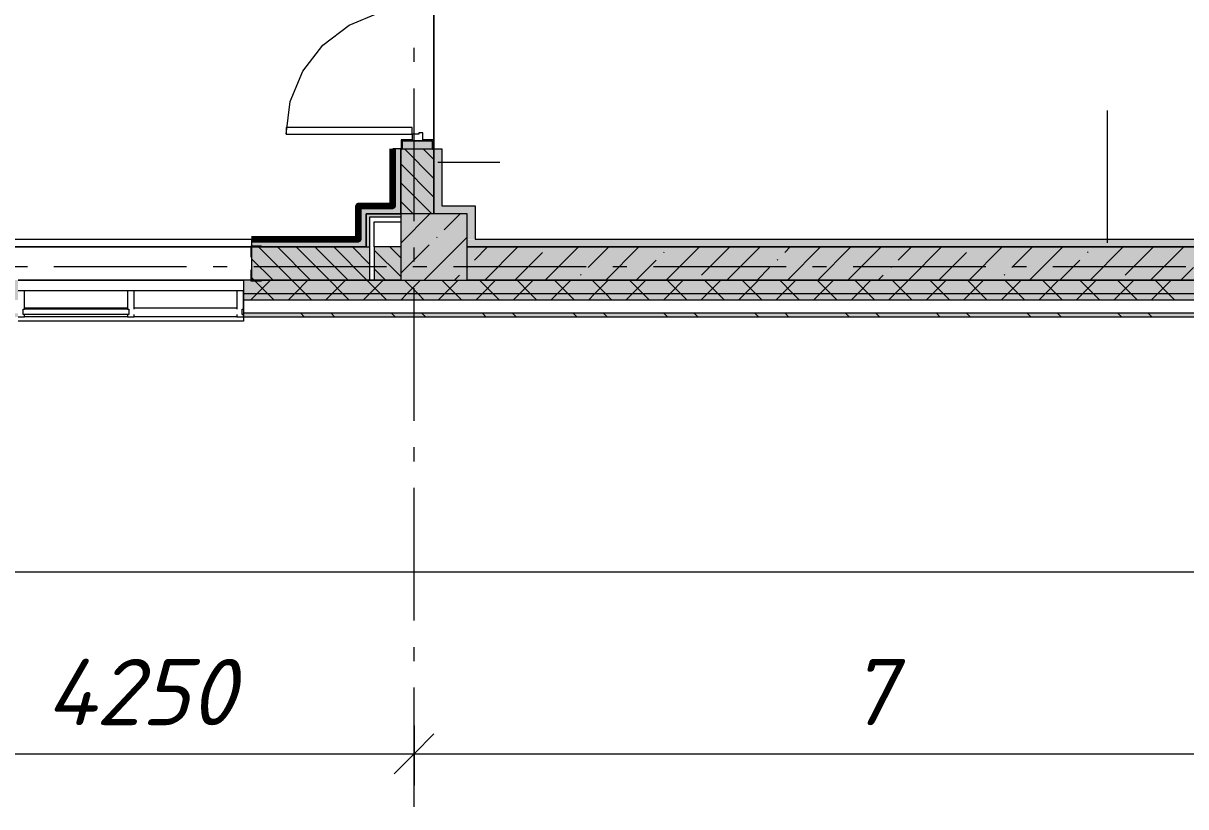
# Model space of a CAD drawing. Header units: millimetres. Extents: x -537608 to 253996, y -217170 to 186033.
# Drawn here: x -275507 to -266746, y -60271 to -54364 of the extents above; entities that cross this region are included whole.
import ezdxf

# ---------------------------------------------------------------- set-up
doc = ezdxf.new("R2010")
doc.units = ezdxf.units.MM
doc.layers.add('16) Лак 1.6м', color=160, linetype='Continuous', lineweight=90)
doc.layers.add('PDF _Геометрия', color=7, linetype='Continuous')
doc.layers.add('PDF _Текст', color=7, linetype='Continuous')
doc.layers.add('PDF _Сплошная заливка', color=7, linetype='Continuous', true_color=0xffffff)
doc.styles.add('PDF ISOCPEUR Italic', font='isocpeui.ttf')

msp = doc.modelspace()

# ---------------------------------------------------------------- hatches: boundary and pattern name
at = {"layer": 'PDF _Сплошная заливка', "transparency": 33554559}
h = msp.add_hatch(color=256, dxfattribs=at)
h.paths.add_polyline_path([(-272661.3507, -55800.6713), (-272411.3518, -55800.6713), (-272413.3519, -55312.6697), (-272661.3507, -55312.6697)], flags=0)
h.paths.add_polyline_path([(-272421.3523, -53550.6703), (-272421.3523, -53548.668), (-272411.3518, -53548.668), (-272411.3518, -53300.6692), (-272661.3507, -53300.6692), (-272657.5055, -53548.668), (-272481.3508, -53550.6703)], flags=0)
h.paths.add_polyline_path([(-272592.1268, -52800.6671), (-272411.3518, -52800.6671), (-272411.3518, -49100.6685), (-272661.3507, -49100.6685), (-272661.3507, -52800.6671)], flags=0)
h.paths.add_polyline_path([(-272411.3518, -48400.6676), (-272411.3518, -48110.669), (-272661.3507, -48110.669), (-272661.3507, -48400.6676), (-272496.3504, -48400.6676)], flags=0)
h.paths.add_polyline_path([(-272411.3518, -47410.6682), (-272411.3518, -47300.6673), (-272661.3507, -47300.6673), (-272661.3507, -47410.6682), (-272496.3504, -47410.6682)], flags=0)
h.paths.add_polyline_path([(-272411.3518, -46800.6673), (-272413.3519, -46337.6679), (-272661.3507, -46337.6679), (-272661.3507, -46800.6673), (-272433.7404, -46800.6673)], flags=0)
h.paths.add_polyline_path([(-272421.3523, -44575.6664), (-272421.3523, -44573.6663), (-272411.3518, -44573.6663), (-272411.3518, -44300.6673), (-272661.3507, -44300.6673), (-272658.1256, -44573.6663), (-272481.3508, -44575.6664)], flags=0)
h.paths.add_polyline_path([(-272440.7655, -43800.6673), (-272411.3518, -43800.6673), (-272411.3518, -38300.6654), (-272661.3507, -38300.6654), (-272661.3507, -43800.6673)], flags=0)
h.paths.add_polyline_path([(-272411.3518, -37800.6654), (-272413.3519, -37312.666), (-272661.3507, -37312.666), (-272661.3507, -37800.6654)], flags=0)
h.paths.add_polyline_path([(-272651.3503, -35550.6644), (-272411.3518, -35548.6643), (-272411.3518, -35300.6655), (-272661.3507, -35300.6655), (-272659.3506, -35548.6643), (-272651.3503, -35548.6643)], flags=0)
h.paths.add_polyline_path([(-272661.3507, -34800.6655), (-272411.3518, -34800.6655), (-272411.3518, -29300.6635), (-272661.3507, -29300.6635), (-272661.3507, -32497.1076)], flags=0)
h.paths.add_polyline_path([(-272411.3518, -28800.6635), (-272413.3519, -28312.6641), (-272661.3507, -28312.6641), (-272659.3506, -28800.6635), (-272421.3523, -28800.6635)], flags=0)
h.paths.add_polyline_path([(-272411.3518, -26550.6625), (-272411.3518, -26300.6636), (-272661.3507, -26300.6636), (-272659.3506, -26548.6646), (-272413.3519, -26550.6625)], flags=0)
h.paths.add_polyline_path([(-272411.3518, -25800.6636), (-272411.3518, -20300.6617), (-272661.3507, -20300.6617), (-272661.3507, -25800.6636), (-272630.2039, -25800.6636)], flags=0)
h.paths.add_polyline_path([(-272661.3507, -19800.6617), (-272411.3518, -19800.6617), (-272413.3519, -19312.6612), (-272661.3507, -19312.6612), (-272661.3507, -19681.3998)], flags=0)
h.paths.add_polyline_path([(-272659.3506, -17550.6606), (-272657.5055, -17548.6606), (-272411.3518, -17548.6606), (-272411.3518, -17300.6604), (-272661.3507, -17300.6604), (-272661.3507, -17550.6606)], flags=0)
h.paths.add_polyline_path([(-272661.3507, -16800.6604), (-272411.3518, -16800.6604), (-272411.3518, -11950.6591), (-272661.3507, -11950.6591), (-272661.3507, -15409.4968)], flags=0)
at = {"layer": 'PDF _Сплошная заливка', "true_color": 0xff7d7d, "transparency": 33554559}
for points in [[(-272721.3514, -55800.6713), (-272721.3514, -55740.6684), (-272981.3508, -55740.6684), (-272981.3508, -55800.6713), (-272817.5734, -55800.6713)], [(-266113.7491, -56050.668), (-265221.3495, -56050.668), (-265221.3495, -55990.6695), (-272161.3508, -55992.5727), (-272161.3508, -56050.668), (-269465.6624, -56050.668)]]:
    msp.add_hatch(color=11, dxfattribs=at).paths.add_polyline_path(points)
at = {"layer": 'PDF _Сплошная заливка', "true_color": 0x77b143, "transparency": 33554559}
msp.add_hatch(color=75, dxfattribs=at).paths.add_polyline_path([(-272661.3507, -55825.6714), (-272661.3507, -55800.6713), (-272896.3522, -55800.6713), (-272896.3522, -55825.6714), (-272817.5734, -55825.6714)])
at = {"layer": 'PDF _Сплошная заливка', "true_color": 0xff7d7d, "transparency": 33554559}
h = msp.add_hatch(color=11, dxfattribs=at)
h.paths.add_polyline_path([(-273785.6407, -56050.668), (-272921.3523, -56050.668), (-272921.3523, -55990.6695), (-273785.6407, -55992.5727)], flags=0)
h.paths.add_polyline_path([(-275750.4959, -56050.668), (-275605.6386, -56050.668), (-275605.6386, -55990.6695), (-276411.3517, -55992.5727), (-276411.3517, -56050.668), (-276169.4866, -56050.668)], flags=0)
at = {"layer": 'PDF _Сплошная заливка', "transparency": 33554559}
h = msp.add_hatch(color=256, dxfattribs=at)
h.paths.add_polyline_path([(-273655.5528, -56300.6691), (-272896.3522, -56300.6691), (-272896.3522, -56050.668), (-273785.6407, -56050.668), (-273785.6407, -56300.6691)], flags=0)
h.paths.add_polyline_path([(-272861.3516, -56300.6691), (-272661.3507, -56300.6691), (-272661.3507, -56050.668), (-272861.3516, -56050.668)], flags=0)
h.paths.add_polyline_path([(-275750.4959, -56300.6691), (-275605.6386, -56300.6691), (-275605.6386, -56050.668), (-276411.3517, -56050.668), (-276411.3517, -56300.6691), (-276169.4866, -56300.6691)], flags=0)
msp.add_hatch(color=256, dxfattribs=at).paths.add_polyline_path([(-265161.3488, -56300.6691), (-265161.3488, -56050.668), (-272161.3508, -56050.668), (-272161.3508, -56300.6691), (-265275.7708, -56300.6691)])
h = msp.add_hatch(color=256, dxfattribs=at)
h.paths.add_polyline_path([(-264661.3483, -56400.6696), (-264661.3483, -56300.6691), (-273846.0871, -56300.6691), (-273846.0871, -56400.6696), (-265161.3488, -56400.6696)], flags=0)
h.paths.add_polyline_path([(-276169.4866, -56400.6696), (-275546.0879, -56400.6696), (-275546.0879, -56300.6691), (-283386.3535, -56300.6691), (-283386.3535, -56400.6696), (-277007.4638, -56400.6696)], flags=0)
h.paths.add_polyline_path([(-284236.3529, -56400.6696), (-284236.3529, -56300.6691), (-285511.354, -56300.6691), (-285511.354, -56400.6696), (-284511.354, -56400.6696)], flags=0)
h.paths.add_polyline_path([(-293211.3567, -56400.6696), (-293211.3567, -56300.6691), (-295011.358, -56300.6691), (-295011.358, -56400.6696), (-293348.0371, -56400.6696)], flags=0)
h.paths.add_polyline_path([(-297956.914, -56400.6696), (-296711.3566, -56400.6696), (-296711.3566, -56300.6691), (-298011.3579, -56300.6691), (-298011.3579, -56400.6696)], flags=0)
h.paths.add_polyline_path([(-300889.8407, -56400.6696), (-299711.3565, -56400.6696), (-299711.3565, -56300.6691), (-301011.3578, -56300.6691), (-301011.3578, -56400.6696)], flags=0)
h.paths.add_polyline_path([(-302711.3564, -56400.6696), (-302711.3564, -56300.6691), (-304011.3577, -56300.6691), (-304011.3577, -56400.6696), (-302984.786, -56400.6696)], flags=0)
h.paths.add_polyline_path([(-307011.3576, -56400.6696), (-305711.3606, -56400.6696), (-305711.3606, -56300.6691), (-307011.3576, -56300.6691), (-307011.3576, -56348.5637)], flags=0)
h.paths.add_polyline_path([(-311783.5533, -56400.6696), (-311711.3604, -56400.6696), (-311711.3604, -56300.6691), (-313011.3617, -56300.6691), (-313011.3617, -56400.6696), (-312202.5441, -56400.6696)], flags=0)
h.paths.add_polyline_path([(-308850.6309, -56400.6696), (-308711.3605, -56400.6696), (-308711.3605, -56300.6691), (-310011.3618, -56300.6691), (-310011.3618, -56400.6696), (-309688.6081, -56400.6696)], flags=0)
h.paths.add_polyline_path([(-314716.4758, -56400.6696), (-314711.3604, -56400.6696), (-314711.3604, -56300.6691), (-316011.3616, -56300.6691), (-316011.3616, -56400.6696), (-315554.4573, -56400.6696)], flags=0)
h.paths.add_polyline_path([(-318068.389, -56400.6696), (-317711.3603, -56400.6696), (-317711.3603, -56300.6691), (-319011.3615, -56300.6691), (-319011.3615, -56400.6696), (-318906.3662, -56400.6696)], flags=0)
h.paths.add_polyline_path([(-322011.3614, -56400.6696), (-320711.3602, -56400.6696), (-320711.3602, -56300.6691), (-322011.3614, -56300.6691), (-322011.3614, -56348.5637)], flags=0)
h.paths.add_polyline_path([(-324772.2154, -56400.6696), (-323711.3644, -56400.6696), (-323711.3644, -56300.6691), (-325011.3613, -56300.6691), (-325011.3613, -56400.6696)], flags=0)
h.paths.add_polyline_path([(-326867.1607, -56400.6696), (-326711.3643, -56400.6696), (-326711.3643, -56300.6691), (-328311.3625, -56300.6691), (-328311.3625, -56400.6696), (-327286.1471, -56400.6696)], flags=0)
h.paths.add_polyline_path([(-330219.0739, -56400.6696), (-330011.3654, -56400.6696), (-330011.3654, -56300.6691), (-331311.3624, -56300.6691), (-331311.3624, -56400.6696), (-330638.0647, -56400.6696)], flags=0)
h.paths.add_polyline_path([(-333011.361, -56400.6696), (-333011.361, -56300.6691), (-334311.3666, -56300.6691), (-334311.3666, -56400.6696), (-333151.992, -56400.6696)], flags=0)
h.paths.add_polyline_path([(-336084.9188, -56400.6696), (-336011.3653, -56400.6696), (-336011.3653, -56300.6691), (-337111.3699, -56300.6691), (-337111.3699, -56400.6696), (-336503.9096, -56400.6696)], flags=0)
h.paths.add_polyline_path([(-339017.8456, -56400.6696), (-339011.3695, -56400.6696), (-339011.3695, -56300.6691), (-340311.3664, -56300.6691), (-340311.3664, -56400.6696), (-339436.8277, -56400.6696)], flags=0)
h.paths.add_polyline_path([(-343207.736, -56400.6696), (-342011.3651, -56400.6696), (-342011.3651, -56300.6691), (-343311.3706, -56300.6691), (-343311.3706, -56400.6696)], flags=0)
h.paths.add_polyline_path([(-345011.3693, -56400.6696), (-345011.3693, -56300.6691), (-346311.3662, -56300.6691), (-346311.3662, -56400.6696), (-345302.6812, -56400.6696)], flags=0)
h.paths.add_polyline_path([(-348011.3649, -56400.6696), (-348011.3649, -56300.6691), (-349251.3719, -56300.6691), (-349251.3719, -56400.6696), (-348235.5994, -56400.6696)], flags=0)
h.paths.add_polyline_path([(-354520.435, -56400.6696), (-353126.3712, -56400.6696), (-353126.3712, -56300.6691), (-358586.0311, -56300.6691), (-358586.0311, -56400.6696), (-354939.4258, -56400.6696)], flags=0)
h.paths.add_polyline_path([(-352251.3675, -56400.6696), (-350951.3705, -56400.6696), (-350951.3705, -56300.6691), (-352251.3675, -56300.6691), (-352251.3675, -56348.5637)], flags=0)
h.paths.add_polyline_path([(-359548.307, -56400.6696), (-359461.0349, -56400.6696), (-359461.0349, -56300.6691), (-368461.3748, -56300.6691), (-368461.3748, -56400.6696), (-359967.2978, -56400.6696)], flags=0)
h = msp.add_hatch(color=256, dxfattribs=at)
h.paths.add_polyline_path([(-264661.3483, -56450.6697), (-264561.3495, -56450.6697), (-264561.3495, -56400.6696), (-273846.0871, -56400.6696), (-273846.0871, -56450.6697), (-265275.7708, -56450.6697)], flags=0)
h.paths.add_polyline_path([(-276169.4866, -56450.6697), (-275546.0879, -56450.6697), (-275546.0879, -56400.6696), (-283386.3535, -56400.6696), (-283386.3535, -56450.6697), (-277007.4638, -56450.6697)], flags=0)
h.paths.add_polyline_path([(-284236.3529, -56450.6697), (-284236.3529, -56400.6696), (-285511.354, -56400.6696), (-285511.354, -56450.6697), (-284549.2675, -56450.6697)], flags=0)
h.paths.add_polyline_path([(-293767.0235, -56450.6697), (-293211.3567, -56450.6697), (-293211.3567, -56400.6696), (-295011.358, -56400.6696), (-295011.358, -56450.6697), (-294605.0051, -56450.6697)], flags=0)
h.paths.add_polyline_path([(-298011.3579, -56450.6697), (-296711.3566, -56450.6697), (-296711.3566, -56400.6696), (-298011.3579, -56400.6696)], flags=0)
h.paths.add_polyline_path([(-300051.8592, -56450.6697), (-299711.3565, -56450.6697), (-299711.3565, -56400.6696), (-301011.3578, -56400.6696), (-301011.3578, -56450.6697), (-300470.8499, -56450.6697)], flags=0)
h.paths.add_polyline_path([(-302711.3564, -56450.6697), (-302711.3564, -56400.6696), (-304011.3577, -56400.6696), (-304011.3577, -56450.6697), (-302984.786, -56450.6697)], flags=0)
h.paths.add_polyline_path([(-305711.3606, -56450.6697), (-305711.3606, -56400.6696), (-307011.3576, -56400.6696), (-307011.3576, -56450.6697), (-305917.7084, -56450.6697)], flags=0)
h.paths.add_polyline_path([(-308711.3605, -56450.6697), (-308711.3605, -56400.6696), (-310011.3618, -56400.6696), (-310011.3618, -56450.6697), (-308850.6309, -56450.6697)], flags=0)
h.paths.add_polyline_path([(-312202.5441, -56450.6697), (-311711.3604, -56450.6697), (-311711.3604, -56400.6696), (-313011.3617, -56400.6696), (-313011.3617, -56450.6697), (-312621.5305, -56450.6697)], flags=0)
h.paths.add_polyline_path([(-314716.4758, -56450.6697), (-314711.3604, -56450.6697), (-314711.3604, -56400.6696), (-316011.3616, -56400.6696), (-316011.3616, -56450.6697), (-315554.4573, -56450.6697)], flags=0)
h.paths.add_polyline_path([(-318068.389, -56450.6697), (-317711.3603, -56450.6697), (-317711.3603, -56400.6696), (-319011.3615, -56400.6696), (-319011.3615, -56450.6697), (-318906.3662, -56450.6697)], flags=0)
h.paths.add_polyline_path([(-321001.3114, -56450.6697), (-320711.3602, -56450.6697), (-320711.3602, -56400.6696), (-322011.3614, -56400.6696), (-322011.3614, -56450.6697), (-321420.3022, -56450.6697)], flags=0)
h.paths.add_polyline_path([(-323934.2382, -56450.6697), (-323711.3644, -56450.6697), (-323711.3644, -56400.6696), (-325011.3613, -56400.6696), (-325011.3613, -56450.6697), (-324772.2154, -56450.6697)], flags=0)
h.paths.add_polyline_path([(-327286.1471, -56450.6697), (-326711.3643, -56450.6697), (-326711.3643, -56400.6696), (-328311.3625, -56400.6696), (-328311.3625, -56450.6697), (-328124.1287, -56450.6697)], flags=0)
h.paths.add_polyline_path([(-331311.3624, -56450.6697), (-330011.3654, -56450.6697), (-330011.3654, -56400.6696), (-331311.3624, -56400.6696)], flags=0)
h.paths.add_polyline_path([(-334311.3666, -56450.6697), (-333011.361, -56450.6697), (-333011.361, -56400.6696), (-334311.3666, -56400.6696)], flags=0)
h.paths.add_polyline_path([(-336922.9003, -56450.6697), (-336011.3653, -56450.6697), (-336011.3653, -56400.6696), (-337111.3699, -56400.6696), (-337111.3699, -56450.6697)], flags=0)
h.paths.add_polyline_path([(-339436.8277, -56450.6697), (-339011.3695, -56450.6697), (-339011.3695, -56400.6696), (-340311.3664, -56400.6696), (-340311.3664, -56450.6697), (-339855.8185, -56450.6697)], flags=0)
h.paths.add_polyline_path([(-342369.7545, -56450.6697), (-342011.3651, -56450.6697), (-342011.3651, -56400.6696), (-343311.3706, -56400.6696), (-343311.3706, -56450.6697), (-343207.736, -56450.6697)], flags=0)
h.paths.add_polyline_path([(-345011.3693, -56450.6697), (-345011.3693, -56400.6696), (-346311.3662, -56400.6696), (-346311.3662, -56450.6697), (-345302.6812, -56450.6697)], flags=0)
h.paths.add_polyline_path([(-348011.3649, -56450.6697), (-348011.3649, -56400.6696), (-349251.3719, -56400.6696), (-349251.3719, -56450.6697), (-348235.5994, -56450.6697)], flags=0)
h.paths.add_polyline_path([(-352251.3675, -56450.6697), (-350951.3705, -56450.6697), (-350951.3705, -56400.6696), (-352251.3675, -56400.6696)], flags=0)
h.paths.add_polyline_path([(-353126.3712, -56450.6697), (-353126.3712, -56400.6696), (-358586.0311, -56400.6696), (-358586.0311, -56450.6697), (-353263.4714, -56450.6697)], flags=0)
h.paths.add_polyline_path([(-360805.2708, -56450.6697), (-359461.0349, -56450.6697), (-359461.0349, -56400.6696), (-368511.375, -56400.6696), (-368511.375, -56450.6697), (-361643.2523, -56450.6697)], flags=0)
h = msp.add_hatch(color=256, dxfattribs=at)
h.paths.add_polyline_path([(-265275.7708, -56577.6682), (-264411.3488, -56577.6682), (-264411.3488, -56550.6701), (-273846.0871, -56550.6701), (-273846.0871, -56577.6682), (-266113.7491, -56577.6682)], flags=0)
h.paths.add_polyline_path([(-276169.4866, -56577.6682), (-275546.0879, -56577.6682), (-275546.0879, -56550.6701), (-283386.3535, -56550.6701), (-283386.3535, -56577.6682), (-277007.4638, -56577.6682)], flags=0)
h.paths.add_polyline_path([(-284236.3529, -56577.6682), (-284236.3529, -56550.6701), (-285511.354, -56550.6701), (-285511.354, -56577.6682), (-284549.2675, -56577.6682)], flags=0)
h.paths.add_polyline_path([(-293211.3567, -56577.6682), (-293211.3567, -56550.6701), (-295011.358, -56550.6701), (-295011.358, -56577.6682), (-293348.0371, -56577.6682)], flags=0)
h.paths.add_polyline_path([(-297956.914, -56577.6682), (-296711.3566, -56577.6682), (-296711.3566, -56550.6701), (-298011.3579, -56550.6701), (-298011.3579, -56577.6682)], flags=0)
h.paths.add_polyline_path([(-301011.3578, -56577.6682), (-299711.3565, -56577.6682), (-299711.3565, -56550.6701), (-301011.3578, -56550.6701)], flags=0)
h.paths.add_polyline_path([(-302984.786, -56577.6682), (-302711.3564, -56577.6682), (-302711.3564, -56550.6701), (-304011.3577, -56550.6701), (-304011.3577, -56577.6682), (-303822.7632, -56577.6682)], flags=0)
h.paths.add_polyline_path([(-305917.7084, -56577.6682), (-305711.3606, -56577.6682), (-305711.3606, -56550.6701), (-307011.3576, -56550.6701), (-307011.3576, -56577.6682), (-306336.6949, -56577.6682)], flags=0)
h.paths.add_polyline_path([(-308850.6309, -56577.6682), (-308711.3605, -56577.6682), (-308711.3605, -56550.6701), (-310011.3618, -56550.6701), (-310011.3618, -56577.6682), (-309688.6081, -56577.6682)], flags=0)
h.paths.add_polyline_path([(-312202.5441, -56577.6682), (-311711.3604, -56577.6682), (-311711.3604, -56550.6701), (-313011.3617, -56550.6701), (-313011.3617, -56577.6682), (-312621.5305, -56577.6682)], flags=0)
h.paths.add_polyline_path([(-317711.3603, -56577.6682), (-317711.3603, -56550.6701), (-319011.3615, -56550.6701), (-319011.3615, -56577.6682), (-318068.389, -56577.6682)], flags=0)
h.paths.add_polyline_path([(-315554.4573, -56577.6682), (-314711.3604, -56577.6682), (-314711.3604, -56550.6701), (-316011.3616, -56550.6701), (-316011.3616, -56577.6682), (-315973.4437, -56577.6682)], flags=0)
h.paths.add_polyline_path([(-321420.3022, -56577.6682), (-320711.3602, -56577.6682), (-320711.3602, -56550.6701), (-322011.3614, -56550.6701), (-322011.3614, -56577.6682), (-321839.293, -56577.6682)], flags=0)
h.paths.add_polyline_path([(-323711.3644, -56577.6682), (-323711.3644, -56550.6701), (-325011.3613, -56550.6701), (-325011.3613, -56577.6682), (-323934.2382, -56577.6682)], flags=0)
h.paths.add_polyline_path([(-326711.3643, -56577.6682), (-326711.3643, -56550.6701), (-328311.3625, -56550.6701), (-328311.3625, -56577.6682), (-326867.1607, -56577.6682)], flags=0)
h.paths.add_polyline_path([(-331311.3624, -56577.6682), (-330011.3654, -56577.6682), (-330011.3654, -56550.6701), (-331311.3624, -56550.6701)], flags=0)
h.paths.add_polyline_path([(-334311.3666, -56577.6682), (-333011.361, -56577.6682), (-333011.361, -56550.6701), (-334311.3666, -56550.6701)], flags=0)
h.paths.add_polyline_path([(-336011.3653, -56577.6682), (-336011.3653, -56550.6701), (-337111.3699, -56550.6701), (-337111.3699, -56577.6682), (-336084.9188, -56577.6682)], flags=0)
h.paths.add_polyline_path([(-340311.3664, -56577.6682), (-339011.3695, -56577.6682), (-339011.3695, -56550.6701), (-340311.3664, -56550.6701)], flags=0)
h.paths.add_polyline_path([(-345302.6812, -56577.6682), (-345011.3693, -56577.6682), (-345011.3693, -56550.6701), (-346311.3662, -56550.6701), (-346311.3662, -56577.6682), (-345721.6634, -56577.6682)], flags=0)
h.paths.add_polyline_path([(-343207.736, -56577.6682), (-342011.3651, -56577.6682), (-342011.3651, -56550.6701), (-343311.3706, -56550.6701), (-343311.3706, -56577.6682)], flags=0)
h.paths.add_polyline_path([(-348235.5994, -56577.6682), (-348011.3649, -56577.6682), (-348011.3649, -56550.6701), (-349251.3719, -56550.6701), (-349251.3719, -56577.6682), (-349073.581, -56577.6682)], flags=0)
h.paths.add_polyline_path([(-354101.4443, -56577.6682), (-353126.3712, -56577.6682), (-353126.3712, -56550.6701), (-358586.0311, -56550.6701), (-358586.0311, -56577.6682), (-354520.435, -56577.6682)], flags=0)
h.paths.add_polyline_path([(-351168.5261, -56577.6682), (-350951.3705, -56577.6682), (-350951.3705, -56550.6701), (-352251.3675, -56550.6701), (-352251.3675, -56577.6682), (-351587.5169, -56577.6682)], flags=0)
h.paths.add_polyline_path([(-359548.307, -56577.6682), (-359461.0349, -56577.6682), (-359461.0349, -56550.6701), (-368638.3734, -56550.6701), (-368638.3734, -56577.6682), (-359967.2978, -56577.6682)], flags=0)

# ---------------------------------------------------------------- linework, layer by layer
at = {"layer": '16) Лак 1.6м'}
msp.add_lwpolyline([(-273785.6407, -55990.6695), (-272981.3508, -55990.6695), (-272981.3508, -55740.6684), (-272721.3514, -55740.6684), (-272721.3514, -55310.6717)], dxfattribs=at)
at = {"layer": 'PDF _Геометрия', "color": 9, "lineweight": 9, "true_color": 0xc0c0c0}
for p, q in [((-272411.3518, -55310.6717), (-272411.3518, -53550.6703)), ((-272411.3518, -53550.6703), (-272411.3518, -55310.6717))]:
    msp.add_line(p, q, dxfattribs=at)
at = {"layer": 'PDF _Геометрия', "lineweight": 9}
for p, q in [((-273051.3519, -54377.9473), (-272822.2303, -54283.0408)), ((-273248.1019, -54528.9168), (-273051.3519, -54377.9473)), ((-273399.0756, -54725.671), (-273248.1019, -54528.9168)), ((-273493.98, -54954.7927), (-273399.0756, -54725.671)), ((-273526.3518, -55200.6687), (-273493.98, -54954.7927)), ((-267336.2806, -56020.6688), (-267336.2806, -55020.6688)), ((-272576.3521, -55150.6685), (-273526.3518, -55150.6685)), ((-273526.3518, -55150.6685), (-273526.3518, -55200.6687)), ((-272576.3521, -55200.6687), (-272576.3521, -55150.6685)), ((-272496.3504, -55190.6704), (-272526.3518, -55190.6704)), ((-272526.3518, -55190.6704), (-272526.3518, -55200.6687)), ((-272496.3504, -55250.6689), (-272496.3504, -55190.6704)), ((-273526.3518, -55200.6687), (-272576.3521, -55200.6687)), ((-272576.3521, -55242.6685), (-272659.3506, -55242.6685)), ((-272659.3506, -55242.6685), (-272659.3506, -55312.6697)), ((-272651.3503, -55312.6697), (-272651.3503, -55250.6689)), ((-272651.3503, -55250.6689), (-272576.3521, -55250.6689)), ((-272421.3523, -55250.6689), (-272651.3503, -55250.6689)), ((-272651.3503, -55250.6689), (-272651.3503, -55310.6717)), ((-272576.3521, -55200.6687), (-272576.3521, -55250.6689)), ((-272526.3518, -55200.6687), (-272576.3521, -55200.6687)), ((-272576.3521, -55250.6689), (-272576.3521, -55242.6685)), ((-272576.3521, -55250.6689), (-272496.3504, -55250.6689)), ((-272413.3519, -55242.6685), (-272496.3504, -55242.6685)), ((-272496.3504, -55242.6685), (-272496.3504, -55250.6689)), ((-272496.3504, -55250.6689), (-272421.3523, -55250.6689)), ((-272421.3523, -55250.6689), (-272421.3523, -55312.6697)), ((-272421.3523, -55310.6717), (-272421.3523, -55250.6689)), ((-272413.3519, -55312.6697), (-272413.3519, -55242.6685)), ((-272661.3507, -55310.6717), (-272721.3514, -55310.6717)), ((-272721.3514, -55310.6717), (-272721.3514, -55740.6684)), ((-272661.3507, -55800.6713), (-272661.3507, -55310.6717)), ((-272661.3507, -55310.6717), (-272661.3507, -55800.6713)), ((-272659.3506, -55312.6697), (-272651.3503, -55312.6697)), ((-272651.3503, -55310.6717), (-272421.3523, -55310.6717)), ((-272411.3518, -55533.5671), (-272634.2472, -55310.6717)), ((-272411.3518, -55392.1439), (-272492.8261, -55310.6717)), ((-272421.3523, -55312.6697), (-272413.3519, -55312.6697)), ((-272411.3518, -55310.6717), (-272411.3518, -55740.6684)), ((-272411.3518, -55740.6684), (-272411.3518, -55310.6717)), ((-272411.3518, -55310.6717), (-272351.3511, -55310.6717)), ((-272351.3511, -55310.6717), (-272351.3511, -55740.6684)), ((-272411.3518, -55674.9861), (-272661.3507, -55424.9894)), ((-272381.3504, -55411.9166), (-271915.2013, -55411.9166)), ((-272427.0899, -55800.6713), (-272661.3507, -55566.4083)), ((-272568.511, -55800.6713), (-272661.3507, -55707.8316)), ((-272721.3514, -55740.6684), (-272981.3508, -55740.6684)), ((-272981.3508, -55740.6684), (-272981.3508, -55800.6713)), ((-272981.3508, -55800.6713), (-272981.3508, -55990.6695)), ((-272921.3523, -56050.668), (-272921.3523, -55800.6713)), ((-272921.3523, -55800.6713), (-272896.3522, -55800.6713)), ((-272721.3514, -55800.6713), (-272921.3523, -55800.6713)), ((-272921.3523, -55800.6713), (-272921.3523, -55990.6695)), ((-272896.3522, -55800.6713), (-272861.3516, -55800.6713)), ((-272861.3516, -55800.6713), (-272661.3507, -55800.6713)), ((-272661.3507, -55800.6713), (-272721.3514, -55800.6713)), ((-272661.3507, -56020.6903), (-272441.3317, -55800.6713)), ((-272161.3508, -55800.6713), (-272661.3507, -55800.6713)), ((-272661.3507, -55800.6713), (-272661.3507, -56300.6691)), ((-272411.3518, -55740.6684), (-272411.3518, -55800.6713)), ((-272411.3518, -55800.6713), (-272411.3518, -55740.6684)), ((-272351.3511, -55740.6684), (-272161.3508, -55740.6684)), ((-272333.9402, -55921.3789), (-272213.2326, -55800.6713)), ((-272161.3508, -55740.6684), (-272101.3522, -55740.6684)), ((-272161.3508, -56300.6691), (-272161.3508, -55800.6713)), ((-272101.3522, -55740.6684), (-272101.3522, -55990.6695)), ((-272861.3516, -55825.6714), (-272896.3522, -55825.6714)), ((-272896.3522, -55825.6714), (-272896.3522, -56050.668)), ((-272661.3507, -55825.6714), (-272861.3516, -55825.6714)), ((-272861.3516, -56050.668), (-272861.3516, -55860.6698)), ((-272861.3516, -55860.6698), (-272661.3507, -55860.6698)), ((-272485.1335, -56300.6691), (-272161.3508, -55976.8863)), ((-272390.9634, -55978.402), (-272386.2225, -55973.6611)), ((-275605.6386, -55990.6695), (-273785.6407, -55990.6695)), ((-275600.0861, -56050.668), (-273792.0867, -56050.668)), ((-273792.0867, -56050.668), (-275600.0861, -56050.668)), ((-272981.3508, -55990.6695), (-273785.6407, -55990.6695)), ((-273785.6407, -55990.6695), (-273785.6407, -56050.668)), ((-273785.6407, -56050.668), (-272921.3523, -56050.668)), ((-272921.3523, -56050.668), (-273785.6407, -56050.668)), ((-273785.6407, -56050.668), (-273785.6407, -56300.6691)), ((-273482.7265, -56300.6691), (-273732.7254, -56050.668)), ((-273341.3033, -56300.6691), (-273591.3043, -56050.668)), ((-273199.8822, -56300.6691), (-273449.8832, -56050.668)), ((-273058.461, -56300.6691), (-273308.4621, -56050.668)), ((-272917.0399, -56300.6691), (-273167.041, -56050.668)), ((-272896.3522, -56179.9358), (-273025.6177, -56050.668)), ((-272921.3523, -55990.6695), (-272921.3523, -56050.668)), ((-272921.3523, -56050.668), (-272896.3522, -56050.668)), ((-272896.3522, -56050.668), (-272896.3522, -56300.6691)), ((-272661.3507, -56050.668), (-272861.3516, -56050.668)), ((-272861.3516, -56050.668), (-272861.3516, -56300.6691)), ((-272661.3507, -56132.0928), (-272742.7755, -56050.668)), ((-272661.3507, -56248.7872), (-272447.9887, -56035.4251)), ((-265221.3495, -56050.668), (-272161.3508, -56050.668)), ((-272161.3508, -56050.668), (-265221.3495, -56050.668)), ((-272105.8411, -56149.4757), (-272007.0356, -56050.668)), ((-272101.3522, -55990.6695), (-265221.3495, -55990.6695)), ((-272028.9376, -56300.6691), (-271778.9365, -56050.668)), ((-271572.7395, -56300.6691), (-271322.7406, -56050.668)), ((-271250.4702, -56206.4988), (-271094.6415, -56050.668)), ((-271116.5435, -56300.6691), (-270866.5424, -56050.668)), ((-270660.3454, -56300.6691), (-270410.3464, -56050.668)), ((-270395.1014, -56263.5263), (-270182.2474, -56050.668)), ((-270204.1494, -56300.6691), (-269954.1483, -56050.668)), ((-269767.8295, -56092.4526), (-269726.0493, -56050.668)), ((-269747.9513, -56300.6691), (-269497.9502, -56050.668)), ((-269519.8522, -56300.6691), (-269269.8533, -56050.668)), ((-269291.7531, -56300.6691), (-269041.7542, -56050.668)), ((-268912.4607, -56149.4757), (-268813.6552, -56050.668)), ((-268835.5572, -56300.6691), (-268585.5561, -56050.668)), ((-268379.359, -56300.6691), (-268129.3602, -56050.668)), ((-268057.0919, -56206.4988), (-267901.2611, -56050.668)), ((-267923.1631, -56300.6691), (-267673.162, -56050.668)), ((-267466.9649, -56300.6691), (-267216.966, -56050.668)), ((-267201.721, -56263.5263), (-266988.867, -56050.668)), ((-267010.769, -56300.6691), (-266760.7679, -56050.668)), ((-273624.1477, -56300.6691), (-273785.6407, -56139.176)), ((-272661.3507, -56273.5161), (-272861.3516, -56073.5152)), ((-271800.8385, -56300.6691), (-271592.6198, -56092.4526)), ((-270888.4445, -56300.6691), (-270737.2489, -56149.4757)), ((-270680.2257, -56092.4526), (-270675.4828, -56087.7075)), ((-269824.8548, -56149.4757), (-269820.114, -56144.7349)), ((-268607.4581, -56300.6691), (-268399.2394, -56092.4526)), ((-267695.064, -56300.6691), (-267543.8685, -56149.4757)), ((-267486.8453, -56092.4526), (-267482.1023, -56087.7075)), ((-272775.6188, -56300.6691), (-272861.3516, -56214.9384)), ((-272162.8664, -56206.4988), (-272161.3508, -56204.9875)), ((-272161.3508, -56204.9875), (-272158.1235, -56201.7581)), ((-269976.0503, -56300.6691), (-269881.8801, -56206.4988)), ((-268969.486, -56206.4988), (-268964.7431, -56201.7581)), ((-266782.6699, -56300.6691), (-266688.4996, -56206.4988)), ((-275546.0879, -56300.6691), (-273846.0871, -56300.6691)), ((-273846.0871, -56300.6691), (-275546.0879, -56300.6691)), ((-272661.3507, -56300.6691), (-273846.0871, -56300.6691)), ((-273846.0871, -56300.6691), (-273846.0871, -56400.6696)), ((-273765.5688, -56300.6691), (-273785.6407, -56280.5992)), ((-273785.6407, -56300.6691), (-272896.3522, -56300.6691)), ((-273665.5683, -56400.6696), (-273765.5688, -56300.6691)), ((-273743.6861, -56400.6696), (-273643.6857, -56300.6691)), ((-273382.7261, -56400.6696), (-273482.7265, -56300.6691)), ((-273460.8439, -56400.6696), (-273360.8434, -56300.6691)), ((-273099.8817, -56400.6696), (-273199.8822, -56300.6691)), ((-273178.0016, -56400.6696), (-273078.0012, -56300.6691)), ((-272817.0395, -56400.6696), (-272917.0399, -56300.6691)), ((-272896.3522, -56300.6691), (-272861.3516, -56300.6691)), ((-272895.1573, -56400.6696), (-272795.159, -56300.6691)), ((-272861.3516, -56300.6691), (-272661.3507, -56300.6691)), ((-272661.3507, -56300.6691), (-272161.3508, -56300.6691)), ((-272534.1973, -56400.6696), (-272634.1977, -56300.6691)), ((-272612.315, -56400.6696), (-272512.3146, -56300.6691)), ((-272251.355, -56400.6696), (-272351.3555, -56300.6691)), ((-272329.4728, -56400.6696), (-272229.4724, -56300.6691)), ((-272257.0345, -56300.6691), (-272219.8896, -56263.5263)), ((-265161.3488, -56300.6691), (-272161.3508, -56300.6691)), ((-272161.3508, -56300.6691), (-265161.3488, -56300.6691)), ((-271968.5106, -56400.6696), (-272068.511, -56300.6691)), ((-272046.6306, -56400.6696), (-271946.6301, -56300.6691)), ((-271685.6684, -56400.6696), (-271785.6688, -56300.6691)), ((-271763.7862, -56400.6696), (-271663.7879, -56300.6691)), ((-271402.8262, -56400.6696), (-271502.8266, -56300.6691)), ((-271480.944, -56400.6696), (-271380.9435, -56300.6691)), ((-271307.4955, -56263.5263), (-271302.7547, -56258.7812)), ((-271119.9839, -56400.6696), (-271219.9822, -56300.6691)), ((-271198.1017, -56400.6696), (-271098.1013, -56300.6691)), ((-270837.1395, -56400.6696), (-270937.1399, -56300.6691)), ((-270915.2595, -56400.6696), (-270815.2591, -56300.6691)), ((-270554.2973, -56400.6696), (-270654.2977, -56300.6691)), ((-270632.4151, -56400.6696), (-270532.4168, -56300.6691)), ((-270271.455, -56400.6696), (-270371.4555, -56300.6691)), ((-270349.5729, -56400.6696), (-270249.5724, -56300.6691)), ((-269988.6128, -56400.6696), (-270088.6111, -56300.6691)), ((-270066.7306, -56400.6696), (-269966.7302, -56300.6691)), ((-269705.7684, -56400.6696), (-269805.7688, -56300.6691)), ((-269783.8884, -56400.6696), (-269683.888, -56300.6691)), ((-269422.9262, -56400.6696), (-269522.9266, -56300.6691)), ((-269501.044, -56400.6696), (-269401.0457, -56300.6691)), ((-269140.0839, -56400.6696), (-269240.0844, -56300.6691)), ((-269218.2017, -56400.6696), (-269118.2014, -56300.6691)), ((-269063.6562, -56300.6691), (-269026.5091, -56263.5263)), ((-268857.2417, -56400.6696), (-268957.24, -56300.6691)), ((-268935.3595, -56400.6696), (-268835.3591, -56300.6691)), ((-268574.3973, -56400.6696), (-268674.3978, -56300.6691)), ((-268652.5172, -56400.6696), (-268552.5169, -56300.6691)), ((-268291.5551, -56400.6696), (-268391.5555, -56300.6691)), ((-268369.6729, -56400.6696), (-268269.6725, -56300.6691)), ((-268114.1151, -56263.5263), (-268109.3743, -56258.7812)), ((-268008.7129, -56400.6696), (-268108.7133, -56300.6691)), ((-268086.8306, -56400.6696), (-267986.8302, -56300.6691)), ((-267725.8706, -56400.6696), (-267825.8689, -56300.6691)), ((-267803.9884, -56400.6696), (-267703.988, -56300.6691)), ((-267443.0262, -56400.6696), (-267543.0267, -56300.6691)), ((-267521.1462, -56400.6696), (-267421.1457, -56300.6691)), ((-267160.184, -56400.6696), (-267260.1845, -56300.6691)), ((-267238.3018, -56400.6696), (-267138.3013, -56300.6691)), ((-266877.3418, -56400.6696), (-266977.3422, -56300.6691)), ((-266955.4596, -56400.6696), (-266855.4591, -56300.6691)), ((-275496.0877, -56380.6686), (-275546.0879, -56380.6686)), ((-274721.0866, -56380.6686), (-275496.0877, -56380.6686)), ((-275496.0877, -56520.6709), (-275496.0877, -56380.6686)), ((-274671.0864, -56380.6686), (-274721.0866, -56380.6686)), ((-274721.0866, -56380.6686), (-274721.0866, -56520.6709)), ((-273896.0873, -56380.6686), (-274671.0864, -56380.6686)), ((-274671.0864, -56520.6709), (-274671.0864, -56380.6686)), ((-273846.0871, -56380.6686), (-273896.0873, -56380.6686)), ((-273896.0873, -56380.6686), (-273896.0873, -56520.6709)), ((-273846.0871, -56520.6709), (-273846.0871, -56380.6686)), ((-273846.0871, -56400.6696), (-264661.3483, -56400.6696)), ((-273846.0871, -56400.6696), (-273846.0871, -56450.6697)), ((-273793.6863, -56450.6697), (-273743.6861, -56400.6696)), ((-273615.5681, -56450.6697), (-273665.5683, -56400.6696)), ((-273510.8441, -56450.6697), (-273460.8439, -56400.6696)), ((-273332.7259, -56450.6697), (-273382.7261, -56400.6696)), ((-273228.0019, -56450.6697), (-273178.0016, -56400.6696)), ((-273049.8836, -56450.6697), (-273099.8817, -56400.6696)), ((-272945.1575, -56450.6697), (-272895.1573, -56400.6696)), ((-272767.0393, -56450.6697), (-272817.0395, -56400.6696)), ((-272662.3153, -56450.6697), (-272612.315, -56400.6696)), ((-272484.197, -56450.6697), (-272534.1973, -56400.6696)), ((-272379.473, -56450.6697), (-272329.4728, -56400.6696)), ((-272201.3548, -56450.6697), (-272251.355, -56400.6696)), ((-272096.6286, -56450.6697), (-272046.6306, -56400.6696)), ((-271918.5126, -56450.6697), (-271968.5106, -56400.6696)), ((-271813.7864, -56450.6697), (-271763.7862, -56400.6696)), ((-271635.6682, -56450.6697), (-271685.6684, -56400.6696)), ((-271530.9442, -56450.6697), (-271480.944, -56400.6696)), ((-271352.826, -56450.6697), (-271402.8262, -56400.6696)), ((-271248.102, -56450.6697), (-271198.1017, -56400.6696)), ((-271069.9837, -56450.6697), (-271119.9839, -56400.6696)), ((-270965.2576, -56450.6697), (-270915.2595, -56400.6696)), ((-270787.1415, -56450.6697), (-270837.1395, -56400.6696)), ((-270682.4153, -56450.6697), (-270632.4151, -56400.6696)), ((-270504.2971, -56450.6697), (-270554.2973, -56400.6696)), ((-270399.5731, -56450.6697), (-270349.5729, -56400.6696)), ((-270221.4548, -56450.6697), (-270271.455, -56400.6696)), ((-270116.7308, -56450.6697), (-270066.7306, -56400.6696)), ((-269938.6126, -56450.6697), (-269988.6128, -56400.6696)), ((-269833.8864, -56450.6697), (-269783.8884, -56400.6696)), ((-269655.7704, -56450.6697), (-269705.7684, -56400.6696)), ((-269551.0442, -56450.6697), (-269501.044, -56400.6696)), ((-269372.926, -56450.6697), (-269422.9262, -56400.6696)), ((-269268.2019, -56450.6697), (-269218.2017, -56400.6696)), ((-269090.0837, -56450.6697), (-269140.0839, -56400.6696)), ((-268985.3597, -56450.6697), (-268935.3595, -56400.6696)), ((-268807.2415, -56450.6697), (-268857.2417, -56400.6696)), ((-268702.5153, -56450.6697), (-268652.5172, -56400.6696)), ((-268524.3992, -56450.6697), (-268574.3973, -56400.6696)), ((-268419.6731, -56450.6697), (-268369.6729, -56400.6696)), ((-268241.5549, -56450.6697), (-268291.5551, -56400.6696)), ((-268136.8309, -56450.6697), (-268086.8306, -56400.6696)), ((-267958.7126, -56450.6697), (-268008.7129, -56400.6696)), ((-267853.9886, -56450.6697), (-267803.9884, -56400.6696)), ((-267675.8704, -56450.6697), (-267725.8706, -56400.6696)), ((-267571.1442, -56450.6697), (-267521.1462, -56400.6696)), ((-267393.026, -56450.6697), (-267443.0262, -56400.6696)), ((-267288.302, -56450.6697), (-267238.3018, -56400.6696)), ((-267110.1838, -56450.6697), (-267160.184, -56400.6696)), ((-267005.4598, -56450.6697), (-266955.4596, -56400.6696)), ((-266827.3416, -56450.6697), (-266877.3418, -56400.6696)), ((-264661.3483, -56450.6697), (-273846.0871, -56450.6697)), ((-273846.0871, -56450.6697), (-273846.0871, -56550.6701)), ((-275546.0879, -56577.6682), (-275496.0877, -56577.6682)), ((-275506.086, -56560.6685), (-275506.086, -56520.6709)), ((-275506.086, -56520.6709), (-275496.0877, -56520.6709)), ((-275496.0877, -56560.6685), (-275506.086, -56560.6685)), ((-274721.0866, -56520.6709), (-275496.0877, -56520.6709)), ((-274721.0866, -56560.6685), (-275496.0877, -56560.6685)), ((-275496.0877, -56577.6682), (-275496.0877, -56560.6685)), ((-274721.0866, -56577.6682), (-275496.0877, -56577.6682)), ((-274721.0866, -56520.6709), (-274711.0882, -56520.6709)), ((-274711.0882, -56560.6685), (-274721.0866, -56560.6685)), ((-274721.0866, -56560.6685), (-274721.0866, -56577.6682)), ((-274721.0866, -56577.6682), (-274671.0864, -56577.6682)), ((-274711.0882, -56520.6709), (-274711.0882, -56560.6685)), ((-274671.0864, -56577.6682), (-274671.0864, -56560.6685)), ((-273896.0873, -56577.6682), (-274671.0864, -56577.6682)), ((-273896.0873, -56560.6685), (-273896.0873, -56577.6682)), ((-273896.0873, -56577.6682), (-273846.0871, -56577.6682)), ((-273856.0876, -56560.6685), (-273856.0876, -56520.6709)), ((-273856.0876, -56520.6709), (-273846.0871, -56520.6709)), ((-273846.0871, -56560.6685), (-273856.0876, -56560.6685)), ((-264661.3483, -56550.6701), (-273846.0871, -56550.6701)), ((-273846.0871, -56550.6701), (-273846.0871, -56577.6682)), ((-273846.0871, -56577.6682), (-273846.0871, -56560.6685)), ((-273846.0871, -56577.6682), (-264661.3483, -56577.6682)), ((-368501.3767, -58499.249), (-264521.3486, -58499.249)), ((-272561.3503, -59659.8421), (-272561.3503, -59871.977)), ((-276811.3512, -59871.977), (-272561.3503, -59871.977)), ((-272561.3503, -59871.977), (-264521.3486, -59871.977)), ((-272561.3503, -59871.977), (-272561.3503, -60111.9754))]:
    msp.add_line(p, q, dxfattribs=at)
at = {"layer": 'PDF _Геометрия', "color": 253, "lineweight": 9, "true_color": 0xaaaaaa}
for p, q in [((-272561.3503, -54655.2608), (-272561.3503, -54549.4258)), ((-272561.3503, -55855.2616), (-272561.3503, -54855.2616)), ((-272411.3518, -55660.669), (-272411.3518, -55652.6686)), ((-272561.3503, -56161.0931), (-272561.3503, -56055.2582)), ((-275475.6152, -56200.6687), (-275581.448, -56200.6687)), ((-274275.6145, -56200.6687), (-275275.6144, -56200.6687)), ((-273969.7808, -56200.6687), (-274075.6157, -56200.6687)), ((-272769.7821, -56200.6687), (-273769.7821, -56200.6687)), ((-272463.9485, -56200.6687), (-272569.7813, -56200.6687)), ((-271263.9477, -56200.6687), (-272263.9477, -56200.6687)), ((-270958.114, -56200.6687), (-271063.9468, -56200.6687)), ((-269758.1132, -56200.6687), (-270758.1131, -56200.6687)), ((-269452.2796, -56200.6687), (-269558.1145, -56200.6687)), ((-268252.2809, -56200.6687), (-269252.2809, -56200.6687)), ((-267946.4473, -56200.6687), (-268052.28, -56200.6687)), ((-266746.4464, -56200.6687), (-267746.4464, -56200.6687)), ((-272561.3503, -57361.0939), (-272561.3503, -56361.094)), ((-275496.0877, -56510.3109), (-274721.0866, -56510.3109)), ((-274721.0866, -56512.3088), (-275496.0877, -56512.3088)), ((-274671.0864, -56510.3109), (-273896.0873, -56510.3109)), ((-273896.0873, -56512.3088), (-274671.0864, -56512.3088)), ((-273846.0871, -56577.6682), (-273846.0871, -56610.3113)), ((-273846.0871, -56610.3113), (-275546.0879, -56610.3113)), ((-272561.3503, -57666.9254), (-272561.3503, -57561.0947)), ((-272561.3503, -58866.9262), (-272561.3503, -57866.9262)), ((-272561.3503, -59172.762), (-272561.3503, -59066.9271)), ((-272561.3503, -60271.4318), (-272561.3503, -59372.7629))]:
    msp.add_line(p, q, dxfattribs=at)
at = {"layer": 'PDF _Геометрия', "color": 253, "lineweight": 20, "true_color": 0xaaaaaa}
for p, q in [((-273711.0861, -56044.6699), (-273792.0867, -56044.6699)), ((-273792.0867, -56044.6699), (-273792.0867, -56125.6683)), ((-273786.0864, -56125.6683), (-273786.0864, -56050.668)), ((-273786.0864, -56050.668), (-273711.0861, -56050.668)), ((-273711.0861, -56050.668), (-273711.0861, -56044.6699)), ((-273792.0867, -56125.6683), (-273786.0864, -56125.6683)), ((-273786.0864, -56225.6688), (-273792.0867, -56225.6688)), ((-273792.0867, -56225.6688), (-273792.0867, -56306.6715)), ((-273786.0864, -56300.6691), (-273786.0864, -56225.6688)), ((-273792.0867, -56306.6715), (-273711.0861, -56306.6715)), ((-273711.0861, -56300.6691), (-273786.0864, -56300.6691)), ((-273711.0861, -56306.6715), (-273711.0861, -56300.6691))]:
    msp.add_line(p, q, dxfattribs=at)
at = {"layer": 'PDF _Геометрия', "color": 8, "lineweight": 9, "true_color": 0x787878}
for p, q in [((-273844.5822, -56577.6682), (-273846.0871, -56576.1655)), ((-273388.3862, -56577.6682), (-273415.3843, -56550.6701)), ((-273160.2872, -56577.6682), (-273187.2874, -56550.6701)), ((-272704.089, -56577.6682), (-272731.0892, -56550.6701)), ((-272475.9899, -56577.6682), (-272502.9901, -56550.6701)), ((-272019.794, -56577.6682), (-272046.7942, -56550.6701)), ((-271791.6949, -56577.6682), (-271818.6951, -56550.6701)), ((-271335.4989, -56577.6682), (-271362.4992, -56550.6701)), ((-271107.3999, -56577.6682), (-271134.4001, -56550.6701)), ((-270651.2018, -56577.6682), (-270678.2019, -56550.6701)), ((-270423.1048, -56577.6682), (-270450.1029, -56550.6701)), ((-269966.9068, -56577.6682), (-269993.9069, -56550.6701)), ((-269738.8077, -56577.6682), (-269765.8079, -56550.6701)), ((-269282.6117, -56577.6682), (-269309.6119, -56550.6701)), ((-269054.5127, -56577.6682), (-269081.5129, -56550.6701)), ((-268598.3145, -56577.6682), (-268625.3147, -56550.6701)), ((-268370.2176, -56577.6682), (-268397.2178, -56550.6701)), ((-267914.0195, -56577.6682), (-267941.0197, -56550.6701)), ((-267685.9204, -56577.6682), (-267712.9206, -56550.6701)), ((-267229.7244, -56577.6682), (-267256.7246, -56550.6701)), ((-267001.6254, -56577.6682), (-267028.6256, -56550.6701))]:
    msp.add_line(p, q, dxfattribs=at)
at = {"layer": 'PDF _Геометрия', "lineweight": 20}
for p, q in [((-272411.3518, -59721.9764), (-272561.3503, -59871.977)), ((-272561.3503, -59871.977), (-272711.3509, -60021.9733))]:
    msp.add_line(p, q, dxfattribs=at)
at = {"layer": 'PDF _Сплошная заливка', "color": 7, "lineweight": 35, "true_color": 0xf4f4f4, "transparency": 33554559}
msp.add_solid([(-272421.3523, -55310.6717), (-272421.3523, -55250.6689), (-272651.3503, -55310.6717), (-272651.3503, -55250.6689)], dxfattribs=at)
at = {"layer": 'PDF _Сплошная заливка', "color": 11, "lineweight": 35, "true_color": 0xff7d7d, "transparency": 33554559}
for points in [[(-272661.3507, -55800.6713), (-272661.3507, -55310.6717), (-272721.3514, -55800.6713), (-272721.3514, -55310.6717)], [(-272411.3518, -55740.6684), (-272351.3511, -55740.6684), (-272411.3518, -55310.6717), (-272351.3511, -55310.6717)], [(-272921.3523, -55990.6695), (-272921.3523, -55800.6713), (-272981.3508, -55990.6695), (-272981.3508, -55800.6713)], [(-272161.3508, -55800.6713), (-272161.3508, -55740.6684), (-272411.3518, -55800.6713), (-272411.3518, -55740.6684)], [(-272101.3522, -55990.6695), (-272101.3522, -55740.6684), (-272161.3508, -55990.6695), (-272161.3508, -55740.6684)]]:
    msp.add_solid(points, dxfattribs=at)
at = {"layer": 'PDF _Сплошная заливка', "color": 75, "lineweight": 35, "true_color": 0x77b143, "transparency": 33554559}
msp.add_solid([(-272896.3522, -56050.668), (-272896.3522, -55800.6713), (-272921.3523, -56050.668), (-272921.3523, -55800.6713)], dxfattribs=at)
at = {"layer": 'PDF _Сплошная заливка', "lineweight": 35, "transparency": 33554559}
msp.add_solid([(-272161.3508, -56300.6691), (-272161.3508, -55800.6713), (-272661.3507, -56300.6691), (-272661.3507, -55800.6713)], dxfattribs=at)

# ---------------------------------------------------------------- texts
at = {"layer": 'PDF _Текст', "char_height": 500, "attachment_point": 4, "style": 'PDF ISOCPEUR Italic'}
for s, insert in [('4250', (-275337.5893, -59406.4609)), ('7 ', (-269293.4411, -59406.4609))]:
    msp.add_mtext(s, dxfattribs=dict(at, insert=insert))

doc.saveas('drawing.dxf')
